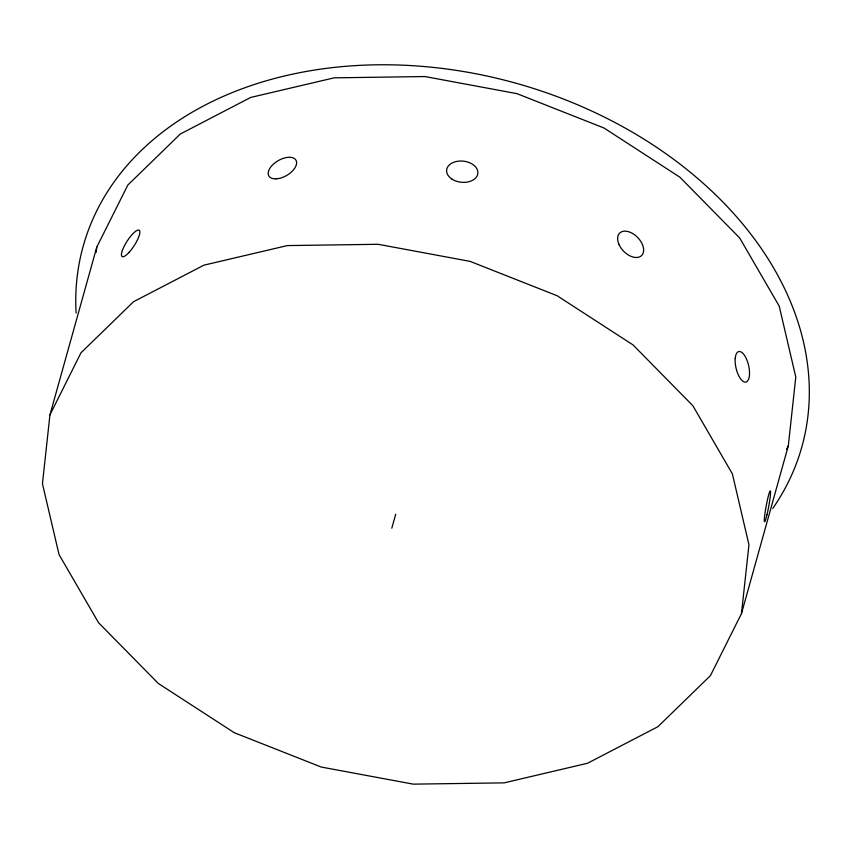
<?xml version="1.0" encoding="UTF-8"?>
<svg xmlns="http://www.w3.org/2000/svg" width="849" height="849" viewBox="0 0 849 849"><rect width="100%" height="100%" fill="white"/><g stroke="black" fill="none" stroke-linecap="round" stroke-linejoin="round"><path stroke-width="1.27" d="M49.942 414.853L42.45 483.675L59.037 554.577L98.569 622.731L158.349 683.487L234.303 732.719L321.251 767.05L413.283 784.147L504.115 782.863L587.55 763.262L657.922 726.691L710.422 675.645L741.474 613.594L788.307 445.852L795.789 377.03L779.212 306.128L739.681 237.975L679.9 177.208L603.947 127.987L516.988 93.655L424.956 76.548L334.135 77.843L250.688 97.444L180.317 134.015L127.817 185.061L96.775 247.112L49.942 414.853L80.984 352.802L133.484 301.756L203.856 265.185L287.302 245.584L378.123 244.289L470.155 261.396L557.114 295.728L633.067 344.949L692.848 405.705L732.379 473.859L748.956 544.771L741.474 613.594M96.202 252.323L96.775 247.112M391.803 528.195L395.708 514.218M786.545 449.354L788.307 445.852M76.113 313.09A373.082 273.293 15.6 0 1 516.585 83.393A373.082 273.293 15.6 0 1 772.76 508.455M766.976 514.749A15.696 1.284 -79.5 0 0 770.351 490.892A15.696 1.284 -79.5 0 0 764.991 513.263A15.696 1.284 -79.5 0 0 766.976 514.749M735.213 358.469A15.696 6.421 76.8 0 0 744.976 382.135A15.696 6.421 76.8 0 0 746.823 359.806A15.696 6.421 76.8 0 0 735.213 358.469M618.836 244.119A15.696 9.827 45.8 0 0 641.292 255.846A15.696 9.827 45.8 0 0 631.773 233.029A15.696 9.827 45.8 0 0 618.836 244.119M452.082 179.192A15.696 10.602 6.2 0 0 477.637 174.565A15.696 10.602 6.2 0 0 457.059 161.363A15.696 10.602 6.2 0 0 452.082 179.192M276.084 178.842A15.675 8.532 -30.1 0 0 296.598 162.212A15.675 8.532 -30.1 0 0 274.535 163.146A15.675 8.532 -30.1 0 0 276.084 178.842M129.303 252.111A15.696 4.192 -57.1 0 0 139.236 230.27A15.696 4.192 -57.1 0 0 123.423 247.844A15.696 4.192 -57.1 0 0 129.303 252.111"/></g></svg>
